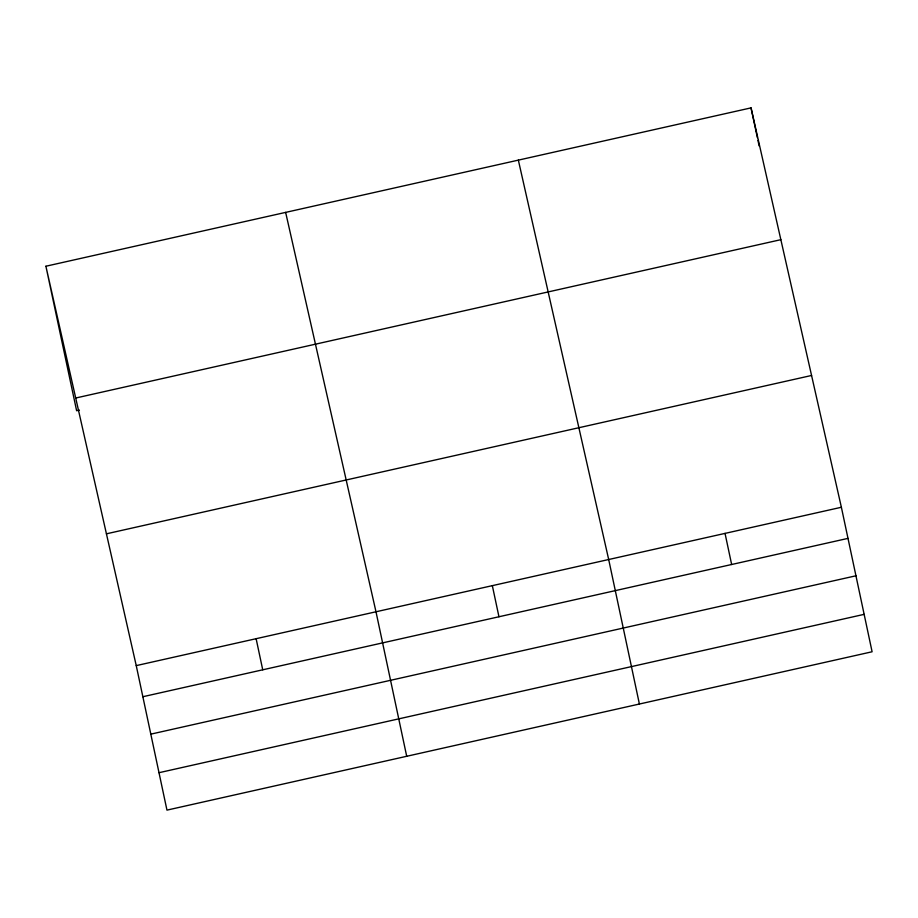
<?xml version="1.0" encoding="UTF-8"?>
<svg xmlns="http://www.w3.org/2000/svg" width="918" height="918" viewBox="0 0 918 918"><rect width="100%" height="100%" fill="white"/><g stroke="black" fill="none" stroke-linecap="round" stroke-linejoin="round"><path stroke-width="1.38" d="M45.9 266.231L751.039 107.876L841.381 507.264L872.1 651.769L166.961 810.124L136.243 665.619L45.9 266.231L76.619 410.736L79.407 410.105M75.712 398.022L780.851 239.678M106.431 533.817L811.569 375.473M136.243 665.619L841.381 507.264M142.852 696.728L848.002 538.373M150.816 734.148L855.955 575.793M159.009 772.704L864.148 614.349M518.349 160.134L608.691 559.521L639.398 704.026M285.647 212.391L375.99 611.778L406.708 756.283M751.039 107.876L757.361 137.643M757.947 140.374L759.129 145.916M725.036 533.392L731.646 564.501M492.335 585.65L498.956 616.758M256.122 638.698L262.732 669.807"/></g></svg>
